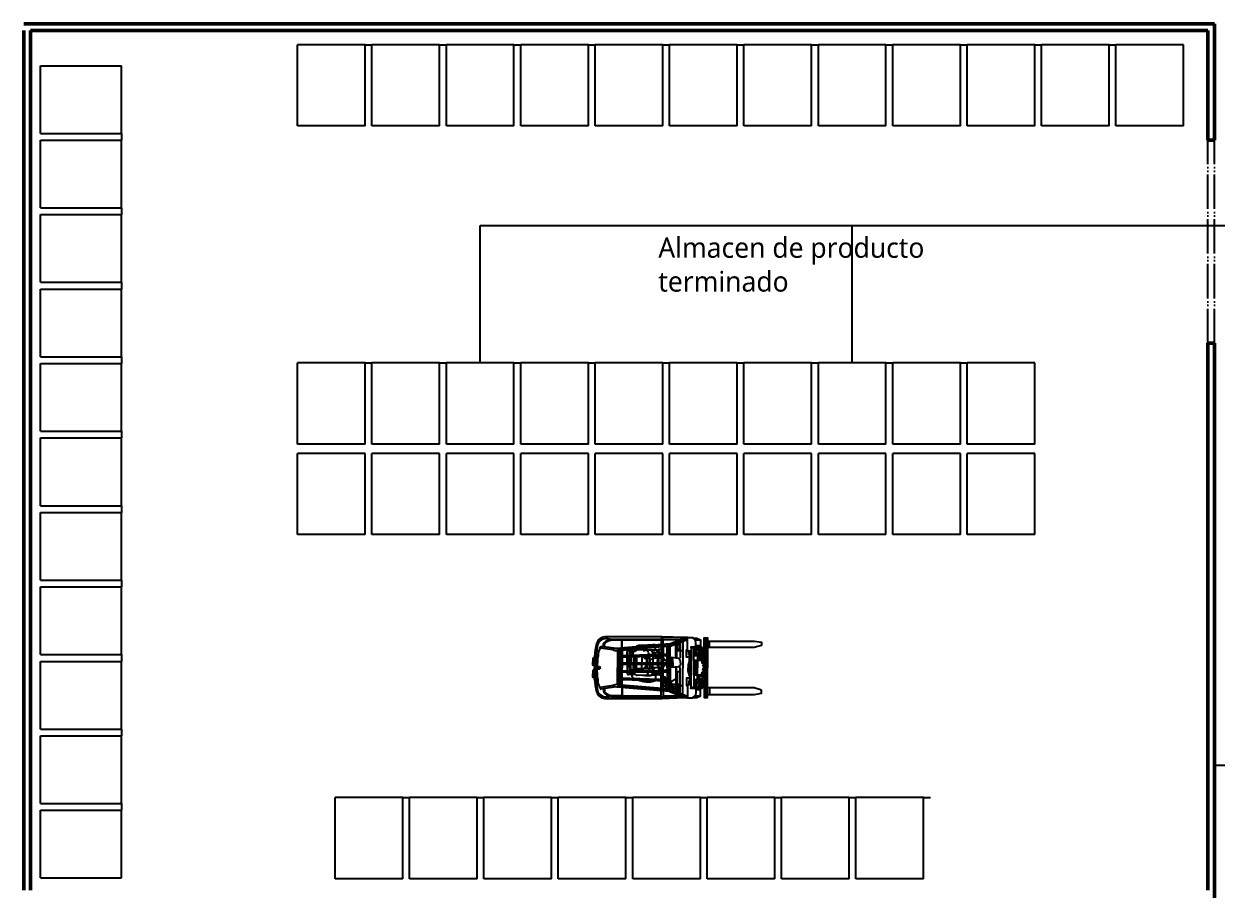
# Model space of a CAD drawing. Header units: millimetres. Extents: x 44692 to 333458, y -26854 to 14445.
# Drawn here: x 148411 to 166053, y -3022 to 9775 of the extents above; entities that cross this region are included whole.
import ezdxf

# ---------------------------------------------------------------- set-up
doc = ezdxf.new("R2010")
doc.units = ezdxf.units.MM
doc.header["$LTSCALE"] = 100
doc.linetypes.add('DASHEDX2', pattern=[3.048, 2.54, -0.508])
doc.linetypes.add('DIVIDEX2', pattern=[6.604, 5.08, -0.508, 0, -0.508, 0, -0.508])
for name, color, linetype in [('Area proceso', 90, 'DASHEDX2'), ('Flujo linea A', 4, 'Continuous'), ('Flujo linea B', 160, 'Continuous'), ('Mesas-estantes', 230, 'Continuous'), ('Personal', 171, 'Continuous'), ('Puertas', 43, 'DIVIDEX2'), ('rotulo', 211, 'Continuous'), ('Transporte semielaborado', 30, 'Continuous')]:
    doc.layers.add(name, color=color, linetype=linetype)
doc.layers.add('Paredes', color=7, linetype='Continuous', lineweight=50)
doc.styles.add('OpenSans', font='OpenSans-Regular.ttf')

# ---------------------------------------------------------------- blocks, each defined once
blk = doc.blocks.new('pa17-16')
for points, knots in [([(5.558, 2.439), (5.555, 2.422), (5.552, 2.385), (5.549, 2.333), (5.571, 2.26), (5.543, 2.259), (5.503, 2.253), (5.479, 2.243), (5.478, 2.281), (5.45, 2.344), (5.466, 2.423), (5.478, 2.503), (5.512, 2.58), (5.555, 2.585), (5.608, 2.596), (5.634, 2.6)], [0, 0, 0, 0, 0.404899, 0.829805, 1.276298, 1.516647, 1.885942, 2.122553, 2.418487, 2.881882, 3.382407, 3.897515, 4.613825, 5.020942, 5.393355, 5.393355, 5.393355, 5.393355]), ([(5.62, 2.554), (5.619, 2.543), (5.615, 2.525), (5.622, 2.49), (5.635, 2.429), (5.661, 2.406), (5.685, 2.391), (5.732, 2.383), (5.772, 2.384), (5.788, 2.397), (5.802, 2.427), (5.815, 2.416), (5.832, 2.43), (5.838, 2.457), (5.832, 2.504), (5.834, 2.562), (5.814, 2.594), (5.794, 2.628), (5.731, 2.639), (5.704, 2.63), (5.668, 2.626), (5.644, 2.605), (5.623, 2.596), (5.621, 2.567), (5.62, 2.554)], [0, 0, 0, 0, 0.297584, 0.631064, 1.068635, 1.39533, 1.69617, 2.097861, 2.458938, 2.716293, 3.010442, 3.199165, 3.447293, 3.731671, 4.119196, 4.541864, 4.881702, 5.22714, 5.673063, 5.989311, 6.327668, 6.644571, 6.906626, 7.259736, 7.259736, 7.259736, 7.259736]), ([(5.82, 2.585), (5.837, 2.582), (5.882, 2.567), (5.976, 2.542), (5.972, 2.461), (5.979, 2.393), (5.981, 2.315), (5.989, 2.261), (5.969, 2.266), (5.94, 2.266), (5.906, 2.267), (5.901, 2.281), (5.909, 2.318), (5.901, 2.361), (5.902, 2.401), (5.896, 2.424), (5.893, 2.435)], [6.682038, 6.682038, 6.682038, 6.682038, 7.076266, 7.806153, 8.304227, 8.77662, 9.284333, 9.649979, 9.844608, 10.160206, 10.472731, 10.661147, 10.998544, 11.371438, 11.724832, 12.051545, 12.051545, 12.051545, 12.051545]), ([(5.552, 2.381), (5.573, 2.365), (5.622, 2.34), (5.692, 2.338), (5.795, 2.332), (5.838, 2.352), (5.881, 2.361), (5.902, 2.366)], [0, 0, 0, 0, 0.49262, 0.970296, 1.525877, 1.91054, 2.357805, 2.357805, 2.357805, 2.357805]), ([(5.555, 2.321), (5.56, 2.315), (5.571, 2.304), (5.589, 2.292), (5.625, 2.291), (5.661, 2.297), (5.673, 2.315), (5.686, 2.33), (5.691, 2.338)], [0, 0, 0, 0, 0.262594, 0.520609, 0.853848, 1.185107, 1.43842, 1.738028, 1.738028, 1.738028, 1.738028]), ([(5.672, 2.399), (5.675, 2.395), (5.684, 2.383), (5.704, 2.372), (5.735, 2.37), (5.774, 2.373), (5.809, 2.387), (5.812, 2.401), (5.814, 2.42)], [0.121052, 0.121052, 0.121052, 0.121052, 0.297289, 0.584433, 0.895396, 1.26174, 1.600834, 1.760925, 1.760925, 1.760925, 1.760925]), ([(5.771, 2.336), (5.774, 2.331), (5.779, 2.32), (5.795, 2.295), (5.815, 2.285), (5.861, 2.291), (5.884, 2.306), (5.899, 2.312), (5.906, 2.315)], [0, 0, 0, 0, 0.233477, 0.532145, 0.79329, 1.163492, 1.458071, 1.725911, 1.725911, 1.725911, 1.725911]), ([(5.491, 2.248), (5.494, 2.237), (5.498, 2.215), (5.497, 2.181), (5.512, 2.145), (5.557, 2.147), (5.563, 2.168), (5.55, 2.213), (5.575, 2.2), (5.591, 2.209), (5.574, 2.226), (5.562, 2.234), (5.556, 2.252), (5.556, 2.26)], [0, 0, 0, 0, 0.324329, 0.654038, 0.980089, 1.31306, 1.562526, 1.890179, 2.123217, 2.319335, 2.559559, 2.78492, 3.066636, 3.066636, 3.066636, 3.066636]), ([(5.587, 2.295), (5.587, 2.288), (5.587, 2.267), (5.588, 2.187), (5.635, 2.19), (5.667, 2.213), (5.661, 2.262), (5.66, 2.288), (5.661, 2.301)], [0.078483, 0.078483, 0.078483, 0.078483, 0.321516, 0.797556, 1.122606, 1.448668, 1.830958, 2.166281, 2.166281, 2.166281, 2.166281]), ([(5.794, 2.299), (5.795, 2.286), (5.798, 2.261), (5.804, 2.2), (5.826, 2.187), (5.867, 2.191), (5.876, 2.212), (5.872, 2.261), (5.871, 2.286), (5.871, 2.298)], [0, 0, 0, 0, 0.353805, 0.775896, 1.041599, 1.377968, 1.615337, 2.001902, 2.313716, 2.313716, 2.313716, 2.313716]), ([(5.971, 2.265), (5.97, 2.255), (5.969, 2.234), (5.979, 2.202), (5.967, 2.164), (5.922, 2.163), (5.913, 2.183), (5.923, 2.229), (5.899, 2.213), (5.882, 2.221), (5.898, 2.24), (5.908, 2.248), (5.912, 2.262), (5.913, 2.268)], [0.038839, 0.038839, 0.038839, 0.038839, 0.324329, 0.654038, 0.980089, 1.31306, 1.562526, 1.890179, 2.123217, 2.319335, 2.559559, 2.78492, 2.989829, 2.989829, 2.989829, 2.989829])]:
    blk.add_open_spline(points, degree=3, knots=knots)

msp = doc.modelspace()

# ---------------------------------------------------------------- linework, layer by layer
at = {"layer": 'Area proceso'}
for p, q in [((153457.393, 9465.577), (153557.393, 9465.577)), ((154557.393, 9465.577), (154657.393, 9465.577)), ((155657.393, 9465.577), (155757.393, 9465.577)), ((156757.393, 9465.577), (156857.393, 9465.577)), ((157857.393, 9465.577), (157957.393, 9465.577)), ((158957.393, 9465.577), (159057.393, 9465.577)), ((160057.393, 9465.577), (160157.393, 9465.577)), ((161157.393, 9465.577), (161257.393, 9465.577)), ((162257.393, 9465.577), (162357.393, 9465.577)), ((163357.393, 9465.577), (163457.393, 9465.577)), ((164457.393, 9465.577), (164557.393, 9465.577)), ((149853.732, 8157.528), (149853.732, 8057.528)), ((149853.732, 7057.528), (149853.732, 6957.528)), ((149853.732, 5957.528), (149853.732, 5857.528)), ((149853.732, 4857.528), (149853.732, 4757.528)), ((153457.393, 4766.954), (153557.393, 4766.954)), ((154557.393, 4766.954), (154657.393, 4766.954)), ((155657.393, 4766.954), (155757.393, 4766.954)), ((156757.393, 4766.954), (156857.393, 4766.954)), ((157857.393, 4766.954), (157957.393, 4766.954)), ((158957.393, 4766.954), (159057.393, 4766.954)), ((160057.393, 4766.954), (160157.393, 4766.954)), ((161157.393, 4766.954), (161257.393, 4766.954)), ((162257.393, 4766.954), (162357.393, 4766.954)), ((149853.732, 3757.528), (149853.732, 3657.528)), ((149853.732, 2657.528), (149853.732, 2557.528)), ((149853.732, 1557.528), (149853.732, 1457.528)), ((149853.732, 457.528), (149853.732, 357.528)), ((149853.732, -642.472), (149853.732, -742.472)), ((166013.246, -1176.439), (168213.246, -1176.439)), ((149853.732, -1742.472), (149853.732, -1842.472)), ((154013.002, -1655.317), (154113.002, -1655.317)), ((155113.002, -1655.317), (155213.002, -1655.317)), ((156213.002, -1655.317), (156313.002, -1655.317)), ((157313.002, -1655.317), (157413.002, -1655.317)), ((158413.002, -1655.317), (158513.002, -1655.317)), ((159513.002, -1655.317), (159613.002, -1655.317)), ((160613.002, -1655.317), (160713.002, -1655.317)), ((161713.002, -1655.317), (161813.002, -1655.317))]:
    msp.add_line(p, q, dxfattribs=at)
at = {"layer": 'Flujo linea A'}
for p, q in [((160657.393, 4766.954), (160657.393, 6798.963)), ((160657.393, 6798.963), (166776.389, 6798.963))]:
    msp.add_line(p, q, dxfattribs=at)
at = {"layer": 'Flujo linea B'}
for p, q in [((155157.393, 4766.954), (155157.393, 6798.963)), ((155157.393, 6798.963), (160657.393, 6798.963))]:
    msp.add_line(p, q, dxfattribs=at)
at = {"layer": 'Mesas-estantes'}
for p, q in [((152957.393, 9465.577), (152457.393, 9465.577)), ((152457.393, 8266.954), (152457.393, 9465.577)), ((153457.393, 9465.577), (152957.393, 9465.577)), ((153457.393, 8266.954), (153457.393, 9465.577)), ((154057.393, 9465.577), (153557.393, 9465.577)), ((153557.393, 8266.954), (153557.393, 9465.577)), ((154557.393, 9465.577), (154057.393, 9465.577)), ((154557.393, 8266.954), (154557.393, 9465.577)), ((155157.393, 9465.577), (154657.393, 9465.577)), ((154657.393, 8266.954), (154657.393, 9465.577)), ((155657.393, 9465.577), (155157.393, 9465.577)), ((155657.393, 8266.954), (155657.393, 9465.577)), ((156257.393, 9465.577), (155757.393, 9465.577)), ((155757.393, 8266.954), (155757.393, 9465.577)), ((156757.393, 9465.577), (156257.393, 9465.577)), ((156757.393, 8266.954), (156757.393, 9465.577)), ((157357.393, 9465.577), (156857.393, 9465.577)), ((156857.393, 8266.954), (156857.393, 9465.577)), ((157857.393, 9465.577), (157357.393, 9465.577)), ((157857.393, 8266.954), (157857.393, 9465.577)), ((158457.393, 9465.577), (157957.393, 9465.577)), ((157957.393, 8266.954), (157957.393, 9465.577)), ((158957.393, 9465.577), (158457.393, 9465.577)), ((158957.393, 8266.954), (158957.393, 9465.577)), ((159557.393, 9465.577), (159057.393, 9465.577)), ((159057.393, 8266.954), (159057.393, 9465.577)), ((160057.393, 9465.577), (159557.393, 9465.577)), ((160057.393, 8266.954), (160057.393, 9465.577)), ((160657.393, 9465.577), (160157.393, 9465.577)), ((160157.393, 8266.954), (160157.393, 9465.577)), ((161157.393, 9465.577), (160657.393, 9465.577)), ((161157.393, 8266.954), (161157.393, 9465.577)), ((161757.393, 9465.577), (161257.393, 9465.577)), ((161257.393, 8266.954), (161257.393, 9465.577)), ((162257.393, 9465.577), (161757.393, 9465.577)), ((162257.393, 8266.954), (162257.393, 9465.577)), ((162857.393, 9465.577), (162357.393, 9465.577)), ((162357.393, 8266.954), (162357.393, 9465.577)), ((163357.393, 9465.577), (162857.393, 9465.577)), ((163357.393, 8266.954), (163357.393, 9465.577)), ((163957.393, 9465.577), (163457.393, 9465.577)), ((163457.393, 8266.954), (163457.393, 9465.577)), ((164457.393, 9465.577), (163957.393, 9465.577)), ((164457.393, 8266.954), (164457.393, 9465.577)), ((165057.393, 9465.577), (164557.393, 9465.577)), ((164557.393, 8266.954), (164557.393, 9465.577)), ((165557.393, 9465.577), (165057.393, 9465.577)), ((165557.393, 8266.954), (165557.393, 9465.577)), ((148655.109, 8657.528), (148655.109, 9157.528)), ((148655.109, 9157.528), (149853.732, 9157.528)), ((149853.732, 8657.528), (149853.732, 9157.528)), ((148655.109, 8157.528), (148655.109, 8657.528)), ((149853.732, 8157.528), (149853.732, 8657.528)), ((148655.109, 8157.528), (149853.732, 8157.528)), ((152957.393, 8266.954), (152457.393, 8266.954)), ((153457.393, 8266.954), (152957.393, 8266.954)), ((154057.393, 8266.954), (153557.393, 8266.954)), ((154557.393, 8266.954), (154057.393, 8266.954)), ((155157.393, 8266.954), (154657.393, 8266.954)), ((155657.393, 8266.954), (155157.393, 8266.954)), ((156257.393, 8266.954), (155757.393, 8266.954)), ((156757.393, 8266.954), (156257.393, 8266.954)), ((157357.393, 8266.954), (156857.393, 8266.954)), ((157857.393, 8266.954), (157357.393, 8266.954)), ((158457.393, 8266.954), (157957.393, 8266.954)), ((158957.393, 8266.954), (158457.393, 8266.954)), ((159557.393, 8266.954), (159057.393, 8266.954)), ((160057.393, 8266.954), (159557.393, 8266.954)), ((160657.393, 8266.954), (160157.393, 8266.954)), ((161157.393, 8266.954), (160657.393, 8266.954)), ((161757.393, 8266.954), (161257.393, 8266.954)), ((162257.393, 8266.954), (161757.393, 8266.954)), ((162857.393, 8266.954), (162357.393, 8266.954)), ((163357.393, 8266.954), (162857.393, 8266.954)), ((163957.393, 8266.954), (163457.393, 8266.954)), ((164457.393, 8266.954), (163957.393, 8266.954)), ((165057.393, 8266.954), (164557.393, 8266.954)), ((165557.393, 8266.954), (165057.393, 8266.954)), ((148655.109, 7557.528), (148655.109, 8057.528)), ((148655.109, 8057.528), (149853.732, 8057.528)), ((149853.732, 7557.528), (149853.732, 8057.528)), ((148655.109, 7057.528), (148655.109, 7557.528)), ((149853.732, 7057.528), (149853.732, 7557.528)), ((148655.109, 7057.528), (149853.732, 7057.528)), ((148655.109, 6457.528), (148655.109, 6957.528)), ((148655.109, 6957.528), (149853.732, 6957.528)), ((149853.732, 6457.528), (149853.732, 6957.528)), ((148655.109, 5957.528), (148655.109, 6457.528)), ((149853.732, 5957.528), (149853.732, 6457.528)), ((148655.109, 5957.528), (149853.732, 5957.528)), ((148655.109, 5357.528), (148655.109, 5857.528)), ((148655.109, 5857.528), (149853.732, 5857.528)), ((149853.732, 5357.528), (149853.732, 5857.528)), ((148655.109, 4857.528), (148655.109, 5357.528)), ((149853.732, 4857.528), (149853.732, 5357.528)), ((148655.109, 4857.528), (149853.732, 4857.528)), ((152957.393, 4766.954), (152457.393, 4766.954)), ((152457.393, 3568.332), (152457.393, 4766.954)), ((153457.393, 4766.954), (152957.393, 4766.954)), ((153457.393, 3568.332), (153457.393, 4766.954)), ((154057.393, 4766.954), (153557.393, 4766.954)), ((153557.393, 3568.332), (153557.393, 4766.954)), ((154557.393, 4766.954), (154057.393, 4766.954)), ((154557.393, 3568.332), (154557.393, 4766.954)), ((155157.393, 4766.954), (154657.393, 4766.954)), ((154657.393, 3568.332), (154657.393, 4766.954)), ((155657.393, 4766.954), (155157.393, 4766.954)), ((155657.393, 3568.332), (155657.393, 4766.954)), ((156257.393, 4766.954), (155757.393, 4766.954)), ((155757.393, 3568.332), (155757.393, 4766.954)), ((156757.393, 4766.954), (156257.393, 4766.954)), ((156757.393, 3568.332), (156757.393, 4766.954)), ((157357.393, 4766.954), (156857.393, 4766.954)), ((156857.393, 3568.332), (156857.393, 4766.954)), ((157857.393, 4766.954), (157357.393, 4766.954)), ((157857.393, 3568.332), (157857.393, 4766.954)), ((158457.393, 4766.954), (157957.393, 4766.954)), ((157957.393, 3568.332), (157957.393, 4766.954)), ((158957.393, 4766.954), (158457.393, 4766.954)), ((158957.393, 3568.332), (158957.393, 4766.954)), ((159557.393, 4766.954), (159057.393, 4766.954)), ((159057.393, 3568.332), (159057.393, 4766.954)), ((160057.393, 4766.954), (159557.393, 4766.954)), ((160057.393, 3568.332), (160057.393, 4766.954)), ((160657.393, 4766.954), (160157.393, 4766.954)), ((160157.393, 3568.332), (160157.393, 4766.954)), ((161157.393, 4766.954), (160657.393, 4766.954)), ((161157.393, 3568.332), (161157.393, 4766.954)), ((161757.393, 4766.954), (161257.393, 4766.954)), ((161257.393, 3568.332), (161257.393, 4766.954)), ((162257.393, 4766.954), (161757.393, 4766.954)), ((162257.393, 3568.332), (162257.393, 4766.954)), ((162857.393, 4766.954), (162357.393, 4766.954)), ((162357.393, 3568.332), (162357.393, 4766.954)), ((163357.393, 4766.954), (162857.393, 4766.954)), ((163357.393, 3568.332), (163357.393, 4766.954)), ((148655.109, 4257.528), (148655.109, 4757.528)), ((148655.109, 4757.528), (149853.732, 4757.528)), ((149853.732, 4257.528), (149853.732, 4757.528)), ((148655.109, 3757.528), (148655.109, 4257.528)), ((149853.732, 3757.528), (149853.732, 4257.528)), ((148655.109, 3757.528), (149853.732, 3757.528)), ((148655.109, 3157.528), (148655.109, 3657.528)), ((148655.109, 3657.528), (149853.732, 3657.528)), ((149853.732, 3157.528), (149853.732, 3657.528)), ((152957.393, 3568.332), (152457.393, 3568.332)), ((153457.393, 3568.332), (152957.393, 3568.332)), ((154057.393, 3568.332), (153557.393, 3568.332)), ((154557.393, 3568.332), (154057.393, 3568.332)), ((155157.393, 3568.332), (154657.393, 3568.332)), ((155657.393, 3568.332), (155157.393, 3568.332)), ((156257.393, 3568.332), (155757.393, 3568.332)), ((156757.393, 3568.332), (156257.393, 3568.332)), ((157357.393, 3568.332), (156857.393, 3568.332)), ((157857.393, 3568.332), (157357.393, 3568.332)), ((158457.393, 3568.332), (157957.393, 3568.332)), ((158957.393, 3568.332), (158457.393, 3568.332)), ((159557.393, 3568.332), (159057.393, 3568.332)), ((160057.393, 3568.332), (159557.393, 3568.332)), ((160657.393, 3568.332), (160157.393, 3568.332)), ((161157.393, 3568.332), (160657.393, 3568.332)), ((161757.393, 3568.332), (161257.393, 3568.332)), ((162257.393, 3568.332), (161757.393, 3568.332)), ((162857.393, 3568.332), (162357.393, 3568.332)), ((163357.393, 3568.332), (162857.393, 3568.332)), ((152957.393, 3428.485), (152457.393, 3428.485)), ((152457.393, 2229.862), (152457.393, 3428.485)), ((153457.393, 3428.485), (152957.393, 3428.485)), ((153457.393, 2229.862), (153457.393, 3428.485)), ((154057.393, 3428.485), (153557.393, 3428.485)), ((153557.393, 2229.862), (153557.393, 3428.485)), ((154557.393, 3428.485), (154057.393, 3428.485)), ((154557.393, 2229.862), (154557.393, 3428.485)), ((155157.393, 3428.485), (154657.393, 3428.485)), ((154657.393, 2229.862), (154657.393, 3428.485)), ((155657.393, 3428.485), (155157.393, 3428.485)), ((155657.393, 2229.862), (155657.393, 3428.485)), ((156257.393, 3428.485), (155757.393, 3428.485)), ((155757.393, 2229.862), (155757.393, 3428.485)), ((156757.393, 3428.485), (156257.393, 3428.485)), ((156757.393, 2229.862), (156757.393, 3428.485)), ((157357.393, 3428.485), (156857.393, 3428.485)), ((156857.393, 2229.862), (156857.393, 3428.485)), ((157857.393, 3428.485), (157357.393, 3428.485)), ((157857.393, 2229.862), (157857.393, 3428.485)), ((158457.393, 3428.485), (157957.393, 3428.485)), ((157957.393, 2229.862), (157957.393, 3428.485)), ((158957.393, 3428.485), (158457.393, 3428.485)), ((158957.393, 2229.862), (158957.393, 3428.485)), ((159557.393, 3428.485), (159057.393, 3428.485)), ((159057.393, 2229.862), (159057.393, 3428.485)), ((160057.393, 3428.485), (159557.393, 3428.485)), ((160057.393, 2229.862), (160057.393, 3428.485)), ((160657.393, 3428.485), (160157.393, 3428.485)), ((160157.393, 2229.862), (160157.393, 3428.485)), ((161157.393, 3428.485), (160657.393, 3428.485)), ((161157.393, 2229.862), (161157.393, 3428.485)), ((161757.393, 3428.485), (161257.393, 3428.485)), ((161257.393, 2229.862), (161257.393, 3428.485)), ((162257.393, 3428.485), (161757.393, 3428.485)), ((162257.393, 2229.862), (162257.393, 3428.485)), ((162857.393, 3428.485), (162357.393, 3428.485)), ((162357.393, 2229.862), (162357.393, 3428.485)), ((163357.393, 3428.485), (162857.393, 3428.485)), ((163357.393, 2229.862), (163357.393, 3428.485)), ((148655.109, 2657.528), (148655.109, 3157.528)), ((149853.732, 2657.528), (149853.732, 3157.528)), ((148655.109, 2657.528), (149853.732, 2657.528)), ((148655.109, 2057.528), (148655.109, 2557.528)), ((148655.109, 2557.528), (149853.732, 2557.528)), ((149853.732, 2057.528), (149853.732, 2557.528)), ((152957.393, 2229.862), (152457.393, 2229.862)), ((153457.393, 2229.862), (152957.393, 2229.862)), ((154057.393, 2229.862), (153557.393, 2229.862)), ((154557.393, 2229.862), (154057.393, 2229.862)), ((155157.393, 2229.862), (154657.393, 2229.862)), ((155657.393, 2229.862), (155157.393, 2229.862)), ((156257.393, 2229.862), (155757.393, 2229.862)), ((156757.393, 2229.862), (156257.393, 2229.862)), ((157357.393, 2229.862), (156857.393, 2229.862)), ((157857.393, 2229.862), (157357.393, 2229.862)), ((158457.393, 2229.862), (157957.393, 2229.862)), ((158957.393, 2229.862), (158457.393, 2229.862)), ((159557.393, 2229.862), (159057.393, 2229.862)), ((160057.393, 2229.862), (159557.393, 2229.862)), ((160657.393, 2229.862), (160157.393, 2229.862)), ((161157.393, 2229.862), (160657.393, 2229.862)), ((161757.393, 2229.862), (161257.393, 2229.862)), ((162257.393, 2229.862), (161757.393, 2229.862)), ((162857.393, 2229.862), (162357.393, 2229.862)), ((163357.393, 2229.862), (162857.393, 2229.862)), ((148655.109, 1557.528), (148655.109, 2057.528)), ((149853.732, 1557.528), (149853.732, 2057.528)), ((148655.109, 1557.528), (149853.732, 1557.528)), ((148655.109, 957.528), (148655.109, 1457.528)), ((148655.109, 1457.528), (149853.732, 1457.528)), ((149853.732, 957.528), (149853.732, 1457.528)), ((148655.109, 457.528), (148655.109, 957.528)), ((149853.732, 457.528), (149853.732, 957.528)), ((148655.109, 457.528), (149853.732, 457.528)), ((148655.109, -142.472), (148655.109, 357.528)), ((148655.109, 357.528), (149853.732, 357.528)), ((149853.732, -142.472), (149853.732, 357.528)), ((148655.109, -642.472), (148655.109, -142.472)), ((149853.732, -642.472), (149853.732, -142.472)), ((148655.109, -642.472), (149853.732, -642.472)), ((148655.109, -1242.472), (148655.109, -742.472)), ((148655.109, -742.472), (149853.732, -742.472)), ((149853.732, -1242.472), (149853.732, -742.472)), ((148655.109, -1742.472), (148655.109, -1242.472)), ((149853.732, -1742.472), (149853.732, -1242.472)), ((148655.109, -1742.472), (149853.732, -1742.472)), ((153513.002, -1655.317), (153013.002, -1655.317)), ((153013.002, -2853.94), (153013.002, -1655.317)), ((154013.002, -1655.317), (153513.002, -1655.317)), ((154013.002, -2853.94), (154013.002, -1655.317)), ((154613.002, -1655.317), (154113.002, -1655.317)), ((154113.002, -2853.94), (154113.002, -1655.317)), ((155113.002, -1655.317), (154613.002, -1655.317)), ((155113.002, -2853.94), (155113.002, -1655.317)), ((155713.002, -1655.317), (155213.002, -1655.317)), ((155213.002, -2853.94), (155213.002, -1655.317)), ((156213.002, -1655.317), (155713.002, -1655.317)), ((156213.002, -2853.94), (156213.002, -1655.317)), ((156813.002, -1655.317), (156313.002, -1655.317)), ((156313.002, -2853.94), (156313.002, -1655.317)), ((157313.002, -1655.317), (156813.002, -1655.317)), ((157313.002, -2853.94), (157313.002, -1655.317)), ((157913.002, -1655.317), (157413.002, -1655.317)), ((157413.002, -2853.94), (157413.002, -1655.317)), ((158413.002, -1655.317), (157913.002, -1655.317)), ((158413.002, -2853.94), (158413.002, -1655.317)), ((159013.002, -1655.317), (158513.002, -1655.317)), ((158513.002, -2853.94), (158513.002, -1655.317)), ((159513.002, -1655.317), (159013.002, -1655.317)), ((159513.002, -2853.94), (159513.002, -1655.317)), ((160113.002, -1655.317), (159613.002, -1655.317)), ((159613.002, -2853.94), (159613.002, -1655.317)), ((160613.002, -1655.317), (160113.002, -1655.317)), ((160613.002, -2853.94), (160613.002, -1655.317)), ((161213.002, -1655.317), (160713.002, -1655.317)), ((160713.002, -2853.94), (160713.002, -1655.317)), ((161713.002, -1655.317), (161213.002, -1655.317)), ((161713.002, -2853.94), (161713.002, -1655.317)), ((148655.109, -2342.472), (148655.109, -1842.472)), ((148655.109, -1842.472), (149853.732, -1842.472)), ((149853.732, -2342.472), (149853.732, -1842.472)), ((148655.109, -2842.472), (148655.109, -2342.472)), ((149853.732, -2842.472), (149853.732, -2342.472)), ((148655.109, -2842.472), (149853.732, -2842.472)), ((153513.002, -2853.94), (153013.002, -2853.94)), ((154013.002, -2853.94), (153513.002, -2853.94)), ((154613.002, -2853.94), (154113.002, -2853.94)), ((155113.002, -2853.94), (154613.002, -2853.94)), ((155713.002, -2853.94), (155213.002, -2853.94)), ((156213.002, -2853.94), (155713.002, -2853.94)), ((156813.002, -2853.94), (156313.002, -2853.94)), ((157313.002, -2853.94), (156813.002, -2853.94)), ((157913.002, -2853.94), (157413.002, -2853.94)), ((158413.002, -2853.94), (157913.002, -2853.94)), ((159013.002, -2853.94), (158513.002, -2853.94)), ((159513.002, -2853.94), (159013.002, -2853.94)), ((160113.002, -2853.94), (159613.002, -2853.94)), ((160613.002, -2853.94), (160113.002, -2853.94)), ((161213.002, -2853.94), (160713.002, -2853.94)), ((161713.002, -2853.94), (161213.002, -2853.94))]:
    msp.add_line(p, q, dxfattribs=at)
at = {"layer": 'Paredes'}
for p, q in [((148411.465, 9775.327), (166013.246, 9775.327)), ((166013.246, 9775.327), (166013.246, 8059.659)), ((148411.465, -2324.673), (148411.465, 9675.327)), ((148511.465, 9675.327), (148511.465, -2324.673)), ((165913.246, 9675.327), (148511.465, 9675.327)), ((165913.246, 9675.327), (165913.246, 8059.659)), ((165913.246, 8059.659), (166013.246, 8059.659)), ((165913.246, 4799.498), (165913.246, 5059.659)), ((166013.246, 5059.659), (165913.246, 5059.659)), ((166013.246, 4799.498), (166013.246, 5059.659)), ((165913.246, 732.447), (165913.246, 4799.498)), ((166013.246, -3254.585), (166013.246, 4799.498)), ((165913.246, -3021.917), (165913.246, 732.447)), ((148411.465, -2324.673), (148411.465, -3021.917)), ((148511.465, -3021.917), (148511.465, -2324.673))]:
    msp.add_line(p, q, dxfattribs=at)
at = {"layer": 'Puertas'}
for p, q in [((165913.246, 8059.659), (166013.246, 8059.659)), ((165913.246, 5059.659), (165913.246, 8059.659)), ((166013.246, 5059.659), (166013.246, 8059.659)), ((165913.246, 5059.659), (166013.246, 5059.659))]:
    msp.add_line(p, q, dxfattribs=at)
at = {"layer": 'Transporte semielaborado'}
for p, q in [((157841.536, 720.41), (157023.297, 720.41)), ((158183.924, 708.082), (157841.536, 720.41)), ((158224.286, 708.082), (158183.924, 708.082)), ((157954.892, 615.674), (157185.117, 549.026)), ((157967.059, 581.209), (157188.17, 513.772)), ((157967.059, 422.897), (157967.059, 581.209)), ((158048.69, 405.812), (158048.69, 612.694)), ((158112.14, 637.374), (158112.14, 410.421)), ((156849.616, 429.679), (156849.616, 263.18)), ((156871.121, 429.679), (156871.121, 263.18)), ((157188.17, 513.772), (157188.17, 263.18)), ((157223.976, 516.872), (157223.976, 263.18)), ((157954.303, 463.613), (157223.976, 439.624)), ((157954.303, 440.583), (157223.976, 416.594)), ((157864.373, 405.898), (157878.27, 380.559)), ((157864.373, 383.808), (157870.201, 373.594)), ((158089.683, 401.509), (157975.085, 413.54)), ((158060.699, 515.581), (158060.699, 404.552)), ((156849.616, 96.681), (156849.616, 263.18)), ((156871.121, 96.681), (156871.121, 263.18)), ((157188.17, 12.588), (157188.17, 263.18)), ((157223.976, 9.488), (157223.976, 263.18)), ((157864.373, 295.581), (157870.201, 305.795)), ((157864.373, 273.491), (157878.27, 298.829)), ((157922.573, 345.355), (157910.49, 345.355)), ((157922.573, 334.034), (157910.515, 334.034)), ((157983.48, 345.355), (157967.059, 345.355)), ((157983.492, 334.034), (157967.059, 334.034)), ((157967.059, 256.491), (157967.059, 98.18)), ((158089.683, 277.88), (157975.085, 265.849)), ((158048.69, 273.576), (158048.69, -86.334)), ((158060.699, -4.012), (158060.699, 274.837)), ((158112.14, -111.014), (158112.14, 268.968)), ((157967.059, -54.849), (157188.17, 12.588)), ((157954.303, 85.777), (157223.976, 109.766)), ((157954.303, 62.747), (157223.976, 86.736)), ((157918.87, 86.941), (157889.52, 115.392)), ((157922.573, 33.288), (157907.205, 44.311)), ((157967.059, 103.463), (157967.059, -54.849)), ((158034.572, -25.213), (157967.059, 40.23)), ((158029.745, -43.573), (157967.059, 1.384)), ((157954.892, -89.314), (157185.117, -22.666)), ((157922.573, -11.937), (157910.89, -3.558)), ((157999.783, -67.311), (157967.059, -43.841)), ((158020.913, -55.887), (158029.745, -43.573)), ((158024.025, -36.094), (158034.572, -25.213)), ((157841.536, -194.05), (157023.297, -194.05)), ((158183.924, -181.722), (157833.478, -194.05)), ((158224.286, -181.722), (158183.924, -181.722))]:
    msp.add_line(p, q, dxfattribs=at)
for points in [[(157833.478, 720.41), (157864.373, 677.904)], [(157954.892, 615.674), (158192.465, 708.082)], [(157958.113, 604.778), (158224.286, 706.217)], [(157958.113, 604.778), (157202.832, 537.513)], [(157250.641, 554.699), (157249.746, 673.259)], [(157250.641, 554.699), (157249.746, 673.259)], [(157256.959, 554.747), (157256.064, 673.307)], [(157833.338, 569.631), (157833.338, 459.64)], [(158183.924, 704.76), (157846.124, 703.011)], [(157864.373, 677.904), (158119.843, 679.834)], [(157864.373, 607.836), (157864.373, 677.904)], [(157864.373, 572.318), (157864.373, 460.659)], [(157922.573, 462.571), (157922.573, 577.357)], [(157947.04, 579.476), (157947.04, 463.374)], [(157967.149, 580.977), (158224.286, 680.995)], [(158152.529, 515.581), (158060.699, 515.581), (158060.699, 617.365)], [(158152.529, 653.084), (158152.529, 263.18)], [(158316.054, 370.825), (158314.513, 559.692), (158275.453, 559.373), (158275.453, 263.18)], [(158302.944, 700.596), (158336.03, 676.266)], [(158314.513, 559.692), (158432.636, 559.692), (158432.636, 569.59), (158379.105, 569.59)], [(158347.267, 569.59), (158347.892, 636.341), (158336.03, 676.266), (158415.313, 676.266)], [(158415.313, 587.682), (158347.436, 587.682)], [(158469.017, 513.445), (158456.202, 513.445), (158456.202, 544.637), (158469.017, 544.637)], [(158469.017, 263.18), (158469.017, 704.725), (158492.554, 704.725), (158492.554, 263.18)], [(158492.554, 704.725), (158516.902, 704.725), (158516.902, 263.18)], [(158516.902, 657.375), (158492.554, 657.375)], [(158516.902, 561.671), (158492.554, 561.671)], [(158516.902, 657.375), (159213.678, 657.375), (159317.971, 638.721), (159317.971, 592.491)], [(159205.968, 561.671), (158516.902, 561.671)], [(158549.773, 561.671), (158549.773, 657.375)], [(159317.971, 592.491), (159205.968, 561.671), (159205.968, 561.671)], [(157203.693, 515.116), (157203.693, 263.18)], [(157250.91, 519.204), (157250.91, 440.509)], [(157250.91, 519.204), (157250.91, 440.509)], [(157250.91, 417.479), (157250.91, 330.23)], [(157250.91, 417.479), (157250.91, 330.23)], [(157257.228, 519.204), (157257.228, 440.509)], [(157257.228, 417.479), (157257.228, 330.23)], [(157328.946, 339.694), (157329.246, 420.052)], [(157361.131, 339.694), (157362.748, 421.152)], [(157363.205, 444.197), (157363.863, 477.342), (157365.027, 490.717), (157381.322, 497.114), (157424.815, 494.632)], [(157387.461, 421.964), (157387.461, 339.694)], [(157423.116, 423.135), (157423.116, 339.694)], [(157450.249, 424.026), (157450.249, 339.694)], [(157470.632, 424.696), (157470.632, 339.694)], [(157548.933, 427.268), (157548.933, 339.694)], [(157631.593, 429.983), (157631.593, 339.694)], [(157708.113, 432.496), (157708.113, 339.694)], [(157797.687, 414.561), (157797.687, 435.438)], [(157797.687, 330.23), (157797.687, 393.764)], [(157833.338, 436.609), (157833.338, 330.23)], [(157864.373, 437.629), (157864.373, 330.23)], [(157922.573, 330.23), (157922.573, 439.54)], [(157947.04, 440.344), (157947.04, 330.23)], [(157954.303, 463.613), (157954.303, 440.583)], [(157967.059, 422.897), (157967.059, 339.694)], [(158253.274, 376.058), (158234.115, 307.511), (158234.115, 263.18)], [(158253.002, 462.99), (158243.636, 462.961), (158243.636, 489.74), (158275.453, 489.74)], [(158253.627, 263.18), (158253.002, 462.99), (158275.453, 462.99)], [(158469.017, 372.072), (158316.054, 370.825), (158316.054, 263.18)], [(158331.01, 370.947), (158331.01, 263.18)], [(158352.853, 371.125), (158352.853, 263.18)], [(158438.522, 498.534), (158432.697, 478.228), (158423.214, 477.957), (158419.014, 472.677), (158381.759, 472.677), (158373.089, 478.499), (158364.825, 478.499), (158360.084, 482.966), (158360.084, 498.67), (158353.822, 493.525)], [(158353.822, 453.907), (158363.741, 454.401), (158374.173, 468.481), (158439.877, 468.481), (158442.993, 475.656), (158442.993, 490.818), (158438.522, 498.534)], [(158369.741, 443.651), (158369.741, 263.18)], [(158452.32, 397.487), (158386.588, 399.543)], [(158400.183, 496.91), (158402.622, 511.531), (158388.262, 511.531), (158388.262, 496.91), (158400.183, 496.91)], [(158400.183, 496.91), (158411.842, 505.491), (158411.842, 511.531), (158424.757, 511.531), (158418.299, 511.531), (158418.299, 497.635), (158408.637, 497.635)], [(158427.82, 481.883), (158427.684, 492.713), (158423.62, 496.368), (158415.898, 483.643), (158427.82, 481.883)], [(158434.037, 371.787), (158434.041, 336.975), (158454.642, 323.875), (158469.017, 323.875)], [(158469.017, 355.69), (158449.627, 371.914)], [(158516.902, 525.985), (158492.554, 525.985)], [(158516.902, 515.441), (158492.554, 515.441)], [(158516.902, 466.778), (158492.554, 466.778)], [(158516.902, 456.234), (158492.554, 456.234)], [(158516.902, 412.438), (158492.554, 412.438)], [(158516.902, 401.894), (158492.554, 401.894)], [(157203.693, 11.244), (157203.693, 263.18)], [(157954.303, 330.23), (157223.976, 330.23)], [(157954.303, 312.237), (157223.976, 312.237)], [(157954.303, 214.123), (157223.976, 214.123)], [(157954.303, 196.13), (157223.976, 196.13)], [(157250.91, 312.237), (157250.91, 263.18)], [(157250.91, 312.237), (157250.91, 263.18)], [(157250.91, 214.123), (157250.91, 263.18)], [(157250.91, 214.123), (157250.91, 263.18)], [(157250.91, 108.881), (157250.91, 196.13)], [(157250.91, 108.881), (157250.91, 196.13)], [(157257.228, 312.237), (157257.228, 263.18)], [(157257.228, 214.123), (157257.228, 263.18)], [(157257.228, 108.881), (157257.228, 196.13)], [(157328.946, 339.694), (157328.982, 330.23)], [(157329.049, 312.237), (157329.414, 214.123)], [(157361.131, 339.694), (157361.319, 330.23)], [(157361.676, 312.237), (157363.624, 214.123)], [(157364.378, 196.13), (157365.027, 188.672), (157381.322, 182.275), (157424.815, 184.756)], [(157387.461, 330.23), (157387.461, 339.694)], [(157387.461, 214.123), (157387.461, 312.237)], [(157423.116, 330.23), (157423.116, 339.694)], [(157423.116, 214.123), (157423.116, 312.237)], [(157450.249, 330.23), (157450.249, 339.694)], [(157450.249, 214.123), (157450.249, 312.237)], [(157470.632, 330.23), (157470.632, 339.694)], [(157470.632, 214.123), (157470.632, 312.237)], [(157739.784, 248.758), (157482.412, 248.758)], [(157548.933, 330.23), (157548.933, 339.694)], [(157548.933, 248.758), (157548.933, 312.237)], [(157631.593, 330.23), (157631.593, 339.694)], [(157631.593, 248.758), (157631.593, 312.237)], [(157708.113, 330.23), (157708.113, 339.694)], [(157708.113, 246.893), (157708.113, 312.237)], [(157797.687, 285.832), (157797.687, 312.237)], [(157797.687, 220.92), (157797.687, 265.021)], [(157797.687, 220.92), (157797.979, 214.123)], [(157833.338, 312.237), (157833.338, 263.18)], [(157833.338, 214.123), (157833.338, 263.18)], [(157833.338, 89.751), (157833.338, 196.13)], [(157864.373, 312.237), (157864.373, 263.18)], [(157864.373, 214.123), (157864.373, 263.18)], [(157864.373, 88.731), (157864.373, 196.13)], [(157922.573, 263.18), (157922.573, 312.237)], [(157922.573, 263.18), (157922.573, 232.767)], [(157922.573, 232.767), (157922.573, 214.123)], [(157922.573, 196.13), (157922.573, 86.82)], [(157947.04, 312.237), (157947.04, 263.18)], [(157947.04, 214.123), (157947.04, 263.18)], [(157947.04, 86.016), (157947.04, 196.13)], [(157954.303, 330.23), (157954.303, 312.237)], [(157954.303, 196.13), (157954.303, 214.123)], [(157967.059, 256.491), (157967.059, 339.694)], [(158152.529, -126.724), (158152.529, 263.18)], [(158253.274, 150.302), (158234.115, 218.849), (158234.115, 263.18)], [(158253.627, 263.18), (158253.002, 63.37), (158275.453, 63.37)], [(158316.054, 155.535), (158314.513, -33.332), (158275.453, -33.013), (158275.453, 263.18)], [(158469.017, 154.288), (158316.054, 155.535), (158316.054, 263.18)], [(158331.01, 155.413), (158331.01, 263.18)], [(158352.853, 155.235), (158352.853, 263.18)], [(158369.741, 82.709), (158369.741, 263.18)], [(158434.037, 154.573), (158434.041, 189.385), (158454.642, 202.485), (158469.017, 202.485)], [(158469.017, 263.18), (158469.017, -178.365), (158492.554, -178.365), (158492.554, 263.18)], [(158516.902, 351.609), (158492.554, 351.609)], [(158516.902, 341.065), (158492.554, 341.065)], [(158516.902, 290.78), (158492.554, 290.78)], [(158516.902, 280.236), (158492.554, 280.236)], [(158492.554, -178.365), (158516.902, -178.365), (158516.902, 263.18)], [(158516.902, 246.124), (158492.554, 246.124)], [(158516.902, 235.58), (158492.554, 235.58)], [(158516.902, 185.295), (158492.554, 185.295)], [(157250.91, 7.156), (157250.91, 85.851)], [(157250.91, 7.156), (157250.91, 85.851)], [(157257.228, 7.156), (157257.228, 85.851)], [(157833.338, -43.271), (157833.338, 66.72)], [(157864.373, -45.958), (157864.373, 65.701)], [(157896.335, 87.682), (157878.973, 104.511)], [(157922.573, 14.641), (157898.373, 31.997)], [(157922.573, 62.248), (157920.927, 63.843)], [(157922.573, 63.789), (157922.573, -50.997)], [(157947.04, -53.116), (157947.04, 62.986)], [(157954.303, 62.747), (157954.303, 85.777)], [(158024.025, -36.094), (157967.059, 19.126)], [(157986.076, -12.254), (157986.092, 0.676)], [(157986.119, 21.754), (157986.177, 67.004), (158048.69, 101.044)], [(158048.69, 17.107), (157990.913, 17.107)], [(158253.002, 63.37), (158243.636, 63.399), (158243.636, 36.62), (158275.453, 36.62)], [(158353.822, 72.453), (158363.741, 71.959), (158374.173, 57.879), (158439.877, 57.879), (158442.993, 50.704), (158442.993, 35.542), (158438.522, 27.826)], [(158438.522, 27.826), (158432.697, 48.132), (158423.214, 48.403), (158419.014, 53.683), (158381.759, 53.683), (158373.089, 47.861), (158364.825, 47.861), (158360.084, 43.394), (158360.084, 27.69), (158353.822, 32.835)], [(158452.32, 128.873), (158386.588, 126.817)], [(158400.183, 29.45), (158402.622, 14.829), (158388.262, 14.829), (158388.262, 29.45), (158400.183, 29.45)], [(158400.183, 29.45), (158411.842, 20.87), (158411.842, 14.829), (158424.757, 14.829), (158418.299, 14.829), (158418.299, 28.725), (158408.637, 28.725)], [(158427.82, 44.477), (158427.684, 33.647), (158423.62, 29.992), (158415.898, 42.717), (158427.82, 44.477)], [(158469.017, 170.67), (158449.627, 154.446)], [(158469.017, 12.915), (158456.202, 12.915), (158456.202, -18.277), (158469.017, -18.277)], [(158516.902, 174.751), (158492.554, 174.751)], [(158516.902, 124.466), (158492.554, 124.466)], [(158516.902, 113.922), (158492.554, 113.922)], [(158516.902, 70.126), (158492.554, 70.126)], [(158516.902, 59.582), (158492.554, 59.582)], [(158516.902, 10.919), (158492.554, 10.919)], [(158516.902, 0.375), (158492.554, 0.375)], [(157958.113, -78.418), (157202.832, -11.153)], [(157250.641, -28.339), (157249.746, -146.899)], [(157250.641, -28.339), (157249.746, -146.899)], [(157256.959, -28.387), (157256.064, -146.947)], [(157833.478, -194.05), (157864.373, -151.544)], [(157864.373, -81.476), (157864.373, -151.544)], [(157864.373, -151.544), (158119.843, -153.474)], [(157922.573, -30.585), (157902.059, -15.872)], [(157954.892, -89.314), (158192.465, -181.722)], [(157958.113, -78.418), (158224.286, -179.857)], [(158020.913, -55.887), (157967.059, -17.263)], [(157967.149, -54.617), (158224.286, -154.635)], [(157986.012, -61.954), (157986.052, -30.885)], [(158152.529, -4.012), (158060.699, -4.012), (158060.699, -91.005)], [(158302.944, -174.236), (158336.03, -149.906)], [(158314.513, -33.332), (158432.636, -33.332), (158432.636, -43.23), (158379.105, -43.23)], [(158347.267, -43.23), (158347.892, -109.981), (158336.03, -149.906), (158415.313, -149.906)], [(158415.313, -61.322), (158347.436, -61.322)], [(158516.902, -35.311), (158492.554, -35.311)], [(158516.902, -131.015), (158492.554, -131.015)], [(159205.968, -35.311), (158516.902, -35.311)], [(158516.902, -131.015), (159213.678, -131.015), (159317.971, -112.361), (159317.971, -66.131)], [(158549.773, -35.311), (158549.773, -131.015)], [(159317.971, -66.131), (159205.968, -35.311), (159205.968, -35.311)], [(158183.924, -178.399), (157846.124, -176.651)]]:
    msp.add_lwpolyline(points, dxfattribs=at)
for points in [[(158224.286, 519.06), (158224.286, 708.082), (158302.944, 708.082), (158302.944, 700.596), (158361.001, 700.596), (158415.313, 676.266), (158415.313, 587.682), (158379.105, 569.59), (158275.453, 569.59, 1), (158275.453, 559.373, 0.574725905)], [(156931.946, 553.268, 0.128393173), (156900.39, 441.525, 0.039514736), (156887.031, 263.18, -1.638148121)], [(156931.946, 553.268, -0.472690394), (156944.834, 577.508, 10.017511621)], [(157188.17, 513.772, -0.174403033), (157124.114, 526.029), (156931.946, 553.268)], [(157182.663, 548.727, -0.103685363), (157135.693, 550.455), (156944.834, 577.508)], [(156982.684, 572.143, -0.29174969), (157004.56, 647.816, -0.172494081), (157096.162, 686.983), (157853.614, 692.706)], [(156999.329, 569.784, -0.325315952), (157014.523, 636.756, -0.172083713), (157096.693, 672.103), (157249.746, 673.259)], [(157124.114, 526.029, -0.32735928), (157135.693, 550.455, -0.32735928)], [(157188.17, 513.772, 1.046942262), (157182.663, 548.727, 0.119336662)], [(157256.064, 673.307), (157817.245, 677.548, -0.416428404), (157833.338, 661.576), (157833.338, 605.149)], [(157797.687, 458.469), (157799.006, 489.143, 0.427925372), (157763.868, 524.257), (157480.363, 530.262), (157405.73, 482.391, 0.455962165), (157387.461, 444.994)], [(156849.616, 412.301, 0.53388347), (156823.753, 386.011), (156823.753, 351.254)], [(157329.331, 443.085), (157329.528, 495.951, -0.402828584), (157348.733, 515.723), (157449.389, 510.395)], [(158003.91, 339.694), (158003.91, 378.83, 0.24620148), (157991.6, 402.313, 0.052450359), (157972.528, 413.829, 0.052450359)], [(158117.493, 339.694), (158117.493, 363.733, 0.293847418), (158089.683, 401.509, 0.108404505)], [(158253.141, 418.704), (158206.182, 418.704), (158206.182, 519.06, -1), (158224.286, 519.06), (158224.286, 511.574), (158275.453, 511.574)], [(158385.956, 371.395), (158387.221, 411.835, -0.300444388), (158394.712, 422.441, -0.188214261), (158442.781, 422.441, -0.040172044), (158452.32, 417.805), (158452.32, 397.487), (158469.017, 397.487)], [(156849.616, 290.208, -0.53388347), (156823.753, 316.498), (156823.753, 351.254)], [(156849.616, 236.152, 0.53388347), (156823.753, 209.862), (156823.753, 175.106)], [(156931.946, -26.908, -0.128393173), (156900.39, 84.835, -0.039514736), (156887.031, 263.18, 1.638148121)], [(156896.695, 263.18), (156896.964, 279.786), (156923.38, 279.786, -0.23093741), (156923.38, 279.786, 1.427368872)], [(156896.695, 263.18), (156896.964, 279.786), (156923.38, 279.786, -0.23093741), (156923.38, 279.786, 1.427368872)], [(156896.695, 263.18), (156896.964, 246.574), (156923.38, 246.574, 0.23093741), (156923.38, 246.574, -1.427368872)], [(156896.695, 263.18), (156896.964, 246.574), (156923.38, 246.574, 0.23093741), (156923.38, 246.574, -1.427368872)], [(156923.38, 246.574, 0.43681901), (156923.38, 279.786, 1.028628327)], [(156923.38, 279.786, -0.43681901), (156923.38, 246.574, -1.028628327)], [(157329.481, 196.13), (157329.528, 183.438, 0.402828584), (157348.733, 163.665), (157449.389, 168.994)], [(157798.753, 196.13), (157799.006, 190.246, -0.427925372), (157763.868, 155.132), (157480.363, 149.127), (157407.083, 196.13)], [(158003.91, 339.694), (158003.91, 300.559, -0.24620148), (157991.6, 277.075, -0.051997491), (157972.702, 265.641, -0.051997491)], [(158117.493, 339.694), (158117.493, 315.655, -0.290128044), (158090.006, 277.914, -0.108404505)], [(158469.017, 301.583), (158457.046, 301.583, 0.662964921), (158451.799, 292.524, -0.074694225), (158458.774, 275.994), (158458.774, 263.18)], [(158469.017, 224.777), (158457.046, 224.777, -0.662964921), (158451.799, 233.836, 0.074694225), (158458.774, 250.366), (158458.774, 263.18)], [(156849.616, 114.059, -0.53388347), (156823.753, 140.349), (156823.753, 175.106)], [(157188.17, 12.588, 0.174403033), (157124.114, 0.331), (156931.946, -26.908)], [(157124.114, 0.331, 0.32735928), (157135.693, -24.095, 0.32735928)], [(157188.17, 12.588, -1.046942262), (157182.663, -22.367, -0.119336662)], [(158253.141, 107.656), (158206.182, 107.656), (158206.182, 7.3, 1), (158224.286, 7.3), (158224.286, 14.786), (158275.453, 14.786)], [(158224.286, 7.3), (158224.286, -181.722), (158302.944, -181.722), (158302.944, -174.236), (158361.001, -174.236), (158415.313, -149.906), (158415.313, -61.322), (158379.105, -43.23), (158275.453, -43.23, -1), (158275.453, -33.013, -0.574725905)], [(158385.956, 154.965), (158387.221, 114.525, 0.300444388), (158394.712, 103.919, 0.188214261), (158442.781, 103.919, 0.040172044), (158452.32, 108.555), (158452.32, 128.873), (158469.017, 128.873)], [(156931.946, -26.908, 0.472690394), (156944.834, -51.148, -10.017511621)], [(157182.663, -22.367, 0.103685363), (157135.693, -24.095), (156944.834, -51.148)], [(156982.684, -45.783, 0.29174969), (157004.56, -121.456, 0.172494081), (157096.162, -160.623), (157853.614, -166.346)], [(156999.329, -43.424, 0.325315952), (157014.523, -110.396, 0.172083713), (157096.693, -145.743), (157249.746, -146.899)], [(157256.064, -146.947), (157817.245, -151.187, 0.416428404), (157833.338, -135.216), (157833.338, -78.789)]]:
    msp.add_lwpolyline(points, format="xyb", dxfattribs=at)
for points in [[(158100.385, 530.731), (158070.955, 530.731), (158070.955, 605.591), (158100.385, 605.591)], [(158432.636, 543.389), (158314.712, 543.389), (158314.712, 535.276), (158432.636, 535.276)], [(158432.636, 559.692), (158432.636, 559.692), (158432.636, 543.389), (158432.636, 543.389)], [(158456.202, 506.583), (158439.347, 506.583), (158439.347, 551.499), (158456.202, 551.499)], [(158353.822, 443.651), (158315.459, 443.722), (158314.885, 514.062), (158353.822, 514.062)], [(158322.609, 464.162), (158315.292, 464.166), (158314.885, 514.062), (158322.609, 514.062)], [(158369.741, 443.651), (158315.46, 443.651), (158315.46, 443.651), (158369.741, 443.651)], [(158353.822, 464.162), (158322.609, 464.162), (158322.609, 486.62), (158353.822, 486.62)], [(158339.966, 514.062), (158331.296, 514.062), (158331.296, 497.722), (158339.966, 497.722)], [(158334.354, 443.651), (158353.822, 443.651), (158353.822, 464.162), (158334.354, 464.162)], [(158449.023, 439.284), (158388.469, 439.284), (158388.469, 457.999), (158449.023, 457.999)], [(158068.401, 206.1), (158106.614, 206.1), (158106.614, 17.704), (158068.401, 17.704)], [(158353.822, 82.709), (158315.459, 82.638), (158314.885, 12.298), (158353.822, 12.298)], [(158322.609, 62.198), (158315.292, 62.194), (158314.885, 12.298), (158322.609, 12.298)], [(158369.741, 82.709), (158315.46, 82.709), (158315.46, 82.709), (158369.741, 82.709)], [(158353.822, 62.198), (158322.609, 62.198), (158322.609, 39.74), (158353.822, 39.74)], [(158339.966, 12.298), (158331.296, 12.298), (158331.296, 28.638), (158339.966, 28.638)], [(158334.354, 82.709), (158353.822, 82.709), (158353.822, 62.198), (158334.354, 62.198)], [(158449.023, 87.076), (158388.469, 87.076), (158388.469, 68.361), (158449.023, 68.361)], [(158456.202, 19.777), (158439.347, 19.777), (158439.347, -25.139), (158456.202, -25.139)], [(158100.385, -18.457), (158070.955, -18.457), (158070.955, -93.317), (158100.385, -93.317)], [(158432.636, -17.029), (158314.712, -17.029), (158314.712, -8.916), (158432.636, -8.916)], [(158432.636, -33.332), (158432.636, -33.332), (158432.636, -17.029), (158432.636, -17.029)]]:
    msp.add_lwpolyline(points, close=True, dxfattribs=at)
for centre, radius in [((158447.775, 351.324), 6.269), ((156911.056, 263.413), 8.075), ((156911.056, 262.947), 8.075), ((158447.775, 175.036), 6.269), ((157877.734, 117.453), 13.001), ((157894.203, 44.311), 13.001), ((157897.889, -3.558), 13.001)]:
    msp.add_circle(centre, radius, dxfattribs=at)
for centre, radius, start, end in [((157016.441, 573.155), 147.414, 87.3344536, 162.4032423), ((158001.603, 364.368), 1153.837, 167.3159825, 176.7551135), ((158023.108, 364.368), 1153.837, 167.3159825, 176.7551135), ((157024.965, 550.743), 144.053, 68.427947, 152.2929369), ((157829.503, 415.472), 14.593, 74.7647051, 136.6296328), ((157976.022, 422.465), 8.974, 177.23547, 264.0067629), ((158095.519, 419.554), 18.965, 252.0785656, 331.2114963), ((157829.503, 263.916), 14.593, 223.3703672, 285.2352949), ((157976.022, 256.924), 8.974, 95.9932371, 182.76453), ((158095.519, 259.835), 18.965, 28.7885037, 107.9214344), ((158001.603, 161.992), 1153.837, 183.2448865, 192.6840175), ((158023.108, 161.992), 1153.837, 183.2448865, 192.6840175), ((157011.627, -50.33), 141.77, 196.8228056, 274.7214384), ((157024.965, -24.383), 144.053, 207.7070631, 291.572053)]:
    msp.add_arc(centre, radius, start, end, dxfattribs=at)
at = {"layer": 'Transporte semielaborado', "extrusion": (0, 0, -1)}
for start_param, end_param in [(1.498188003, 2.447844277), (2.86345869, 3.368597376), (4.002870838, 5.429484973), (6.782070835, 7.636379381), (5.933058898, 6.477468483)]:
    msp.add_ellipse((157884.935, 339.694), major_axis=(0.411, -125.571), ratio=0.864837928, start_param=start_param, end_param=end_param, dxfattribs=at)
at = {"layer": 'Transporte semielaborado'}
for points, knots in [([(157786.604, 330.23), (157785.79, 341.758), (157786.452, 353.433), (157791.348, 379.397), (157796.592, 393.403), (157811.13, 417.933), (157818.895, 425.494), (157819.675, 426.259)], [1.492566747, 1.492566747, 1.492566747, 1.492566747, 1.789220965, 1.789220965, 2.175062953, 2.175062953, 2.559793281, 2.559793281, 2.559793281, 2.559793281]), ([(157864.373, 364.427), (157864.602, 364.918), (157864.835, 365.399), (157866.256, 368.207), (157867.522, 370.24), (157869.287, 372.632), (157869.714, 373.178), (157870.142, 373.697)], [2.0690704582, 2.0690704582, 2.0690704582, 2.0690704582, 2.1042990861, 2.1042990861, 2.2800719677, 2.2800719677, 2.3350386277, 2.3350386277, 2.3350386277, 2.3350386277]), ([(157878.227, 380.639), (157879.261, 381.197), (157880.222, 381.597), (157882.078, 382.201), (157882.908, 382.361), (157884.63, 382.521), (157885.478, 382.505), (157887.187, 382.28), (157888.031, 382.087), (157890.11, 381.337), (157891.295, 380.783), (157893.75, 379.269), (157894.986, 378.356), (157898.167, 375.452), (157900.134, 373.226), (157903.192, 368.699), (157904.378, 366.619), (157906.577, 361.899), (157907.564, 359.299), (157909.428, 352.948), (157910.154, 349.14), (157910.866, 341.12), (157910.832, 336.978), (157910.32, 332.094), (157910.199, 331.158), (157910.057, 330.23)], [2.708089015, 2.708089015, 2.708089015, 2.708089015, 2.870192692, 2.870192692, 3.064181557, 3.064181557, 3.258170421, 3.258170421, 3.446667917, 3.446667917, 3.635165412, 3.635165412, 3.812717718, 3.812717718, 4.053091067, 4.053091067, 4.221295186, 4.221295186, 4.389499305, 4.389499305, 4.61343605, 4.61343605, 4.837372795, 4.837372795, 4.891167409, 4.891167409, 4.891167409, 4.891167409]), ([(157967.059, 403.66), (157973.578, 392.175), (157978.355, 379.278), (157983.951, 351.141), (157984.391, 335.809), (157980.254, 306.126), (157975.678, 291.79), (157968.358, 277.857), (157967.717, 276.685), (157967.059, 275.528)], [4.134726897, 4.134726897, 4.134726897, 4.134726897, 4.490114881, 4.490114881, 4.875956869, 4.875956869, 5.261798857, 5.261798857, 5.297677426, 5.297677426, 5.297677426, 5.297677426]), ([(157818.895, 253.895), (157812.213, 260.969), (157806.327, 269.133), (157795.853, 288.589), (157791.652, 300.167), (157789.114, 312.237)], [0.7441190243, 0.7441190243, 0.7441190243, 0.7441190243, 1.0175369894, 1.0175369894, 1.3365222791, 1.3365222791, 1.3365222791, 1.3365222791]), ([(157922.573, 232.767), (157918.263, 230.683), (157913.835, 228.959), (157901.479, 225.272), (157893.398, 224.074), (157885.314, 224.048), (157878.288, 224.025), (157871.259, 224.886), (157864.373, 226.617)], [5.8903195642, 5.8903195642, 5.8903195642, 5.8903195642, 6.0334828332, 6.0334828332, 6.2831853072, 6.2831853072, 6.2831853072, 6.5002185996, 6.5002185996, 6.5002185996, 6.5002185996]), ([(157870.201, 305.795), (157868.868, 307.419), (157867.546, 309.303), (157866.176, 311.666), (157866.016, 311.95), (157865.857, 312.237)], [7.0973812133, 7.0973812133, 7.0973812133, 7.0973812133, 7.2671634056, 7.2671634056, 7.2899599773, 7.2899599773, 7.2899599773, 7.2899599773]), ([(157904.125, 312.237), (157903.425, 310.958), (157902.691, 309.76), (157900.049, 305.869), (157898.017, 303.611), (157894.389, 300.375), (157892.626, 299.23), (157889.534, 297.684), (157888.302, 297.306), (157886.415, 296.957), (157885.731, 296.896), (157885.076, 296.894), (157884.132, 296.891), (157883.126, 297.007), (157881.354, 297.469), (157880.661, 297.702), (157879.357, 298.266), (157878.825, 298.525), (157878.27, 298.829)], [5.27964365, 5.27964365, 5.27964365, 5.27964365, 5.380861554, 5.380861554, 5.629644511, 5.629644511, 5.878427469, 5.878427469, 6.127210427, 6.127210427, 6.283185307, 6.283185307, 6.283185307, 6.507748746, 6.507748746, 6.644104049, 6.644104049, 6.729187247, 6.729187247, 6.729187247, 6.729187247])]:
    msp.add_open_spline(points, degree=3, knots=knots, dxfattribs=at)

# ---------------------------------------------------------------- block references
at = {"layer": 'Personal', "xscale": 1057.482534725978, "yscale": 1057.482534725978, "zscale": 1057.482534725978, "rotation": 89.37471537981376}
msp.add_blockref('pa17-16', (160072.763, -5749.691), dxfattribs=at)

# ---------------------------------------------------------------- texts
at = {"layer": 'rotulo', "insert": (157791.311, 6620.008), "char_height": 300, "width": 4729.62284, "attachment_point": 1, "style": 'OpenSans'}
msp.add_mtext('Almacen de producto terminado', dxfattribs=at)

doc.saveas('drawing.dxf')
